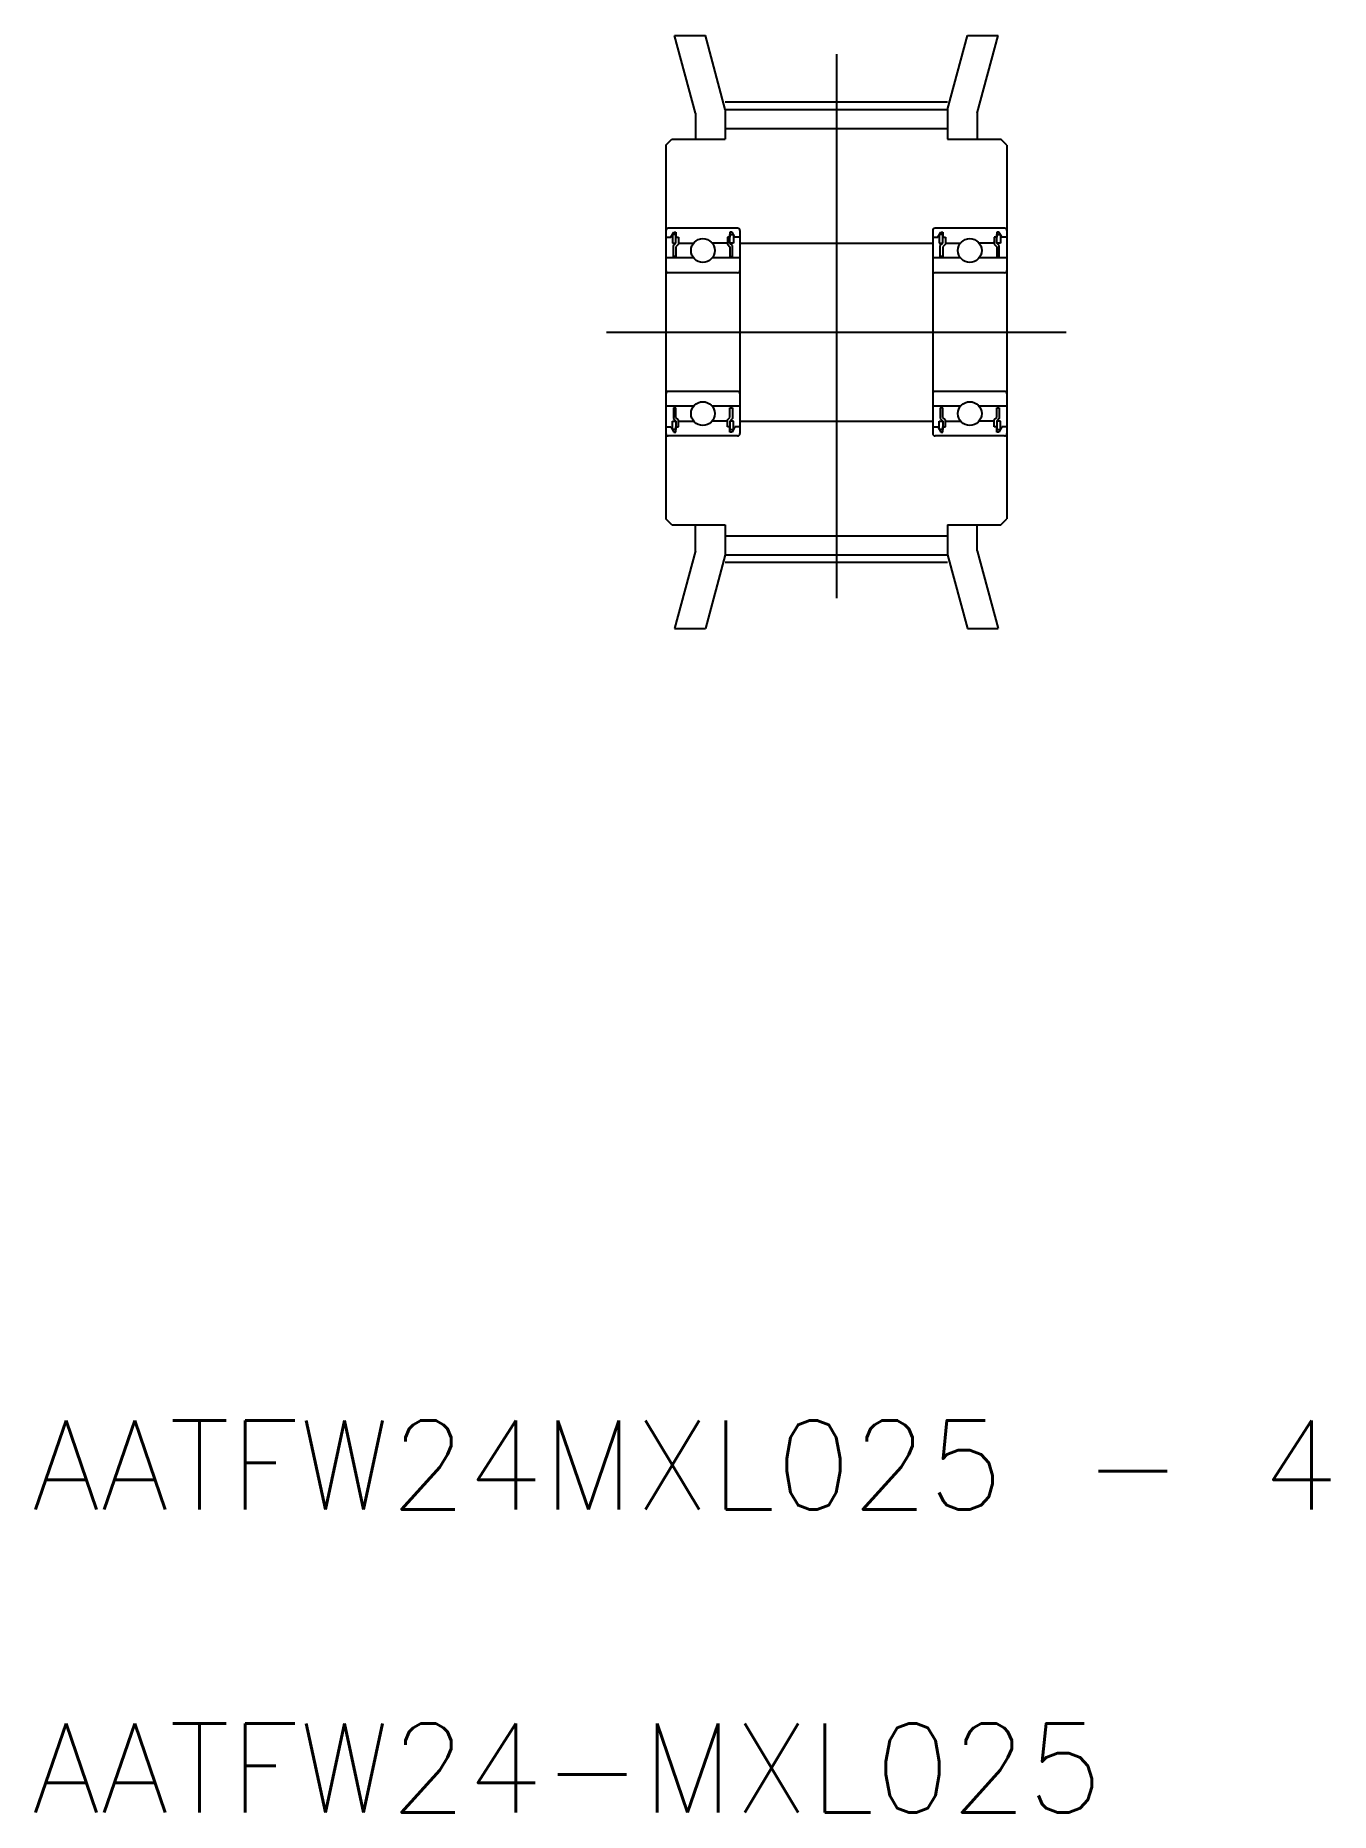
# Model space of a CAD drawing. Extents: x 22 to 65.6, y 0.3 to 60.2.
import ezdxf
from ezdxf.enums import TextEntityAlignment as Align

# ---------------------------------------------------------------- set-up
doc = ezdxf.new("R2010")
doc.units = 0
doc.linetypes.add('CENTER', pattern=[50.8, 31.75, -6.35, 6.35, -6.35])
doc.layers.get('0').update_dxf_attribs({"linetype": 'CONTINUOUS'})
doc.layers.add('CENTER', color=1, linetype='CONTINUOUS')
doc.styles.get("Standard").update_dxf_attribs({"font": 'txt.shx', "bigfont": 'bigfont.shx'})

msp = doc.modelspace()

# ---------------------------------------------------------------- linework, layer by layer
at = {"color": 7, "linetype": 'CONTINUOUS'}
for p, q in [((44.233, 57.615), (43.53, 60.237)), ((43.53, 60.237), (44.566, 60.237)), ((45.233, 57.747), (44.566, 60.237)), ((52.733, 57.747), (53.4, 60.237)), ((53.4, 60.237), (54.435, 60.237)), ((53.733, 57.615), (54.435, 60.237)), ((44.233, 57.615), (44.233, 56.737)), ((45.233, 57.747), (52.733, 57.747)), ((45.233, 57.747), (45.233, 56.737)), ((52.733, 57.747), (52.733, 56.737)), ((53.733, 57.615), (53.733, 56.737)), ((45.233, 57.107), (52.733, 57.107)), ((43.233, 56.537), (43.433, 56.737)), ((43.233, 56.537), (43.233, 43.937)), ((43.433, 56.737), (45.233, 56.737)), ((52.733, 56.737), (54.533, 56.737)), ((54.733, 56.537), (54.533, 56.737)), ((54.733, 56.537), (54.733, 43.937)), ((43.233, 53.657), (43.233, 46.817)), ((43.233, 53.437), (43.403, 53.437)), ((45.653, 53.737), (43.313, 53.737)), ((43.403, 53.437), (43.501, 53.607)), ((43.452, 53.522), (43.452, 53.237)), ((43.573, 53.522), (43.452, 53.522)), ((43.501, 53.607), (43.573, 53.607)), ((43.573, 53.607), (43.573, 53.437)), ((43.573, 53.237), (43.573, 53.522)), ((43.573, 53.437), (43.658, 53.437)), ((43.658, 53.437), (43.658, 53.202)), ((45.308, 53.437), (45.308, 53.202)), ((45.393, 53.437), (45.308, 53.437)), ((45.465, 53.607), (45.393, 53.607)), ((45.393, 53.607), (45.393, 53.437)), ((45.393, 53.522), (45.514, 53.522)), ((45.393, 53.237), (45.393, 53.522)), ((45.563, 53.437), (45.465, 53.607)), ((45.514, 53.522), (45.514, 53.237)), ((45.733, 53.437), (45.563, 53.437)), ((45.72, 53.701), (45.72, 53.701)), ((45.733, 53.657), (45.733, 46.817)), ((52.233, 53.657), (52.233, 46.817)), ((52.233, 53.437), (52.403, 53.437)), ((54.653, 53.737), (52.313, 53.737)), ((52.403, 53.437), (52.501, 53.607)), ((52.573, 53.522), (52.452, 53.522)), ((52.452, 53.522), (52.452, 53.237)), ((52.501, 53.607), (52.573, 53.607)), ((52.573, 53.607), (52.573, 53.437)), ((52.573, 53.237), (52.573, 53.522)), ((52.573, 53.437), (52.658, 53.437)), ((52.658, 53.437), (52.658, 53.202)), ((54.393, 53.437), (54.308, 53.437)), ((54.308, 53.437), (54.308, 53.202)), ((54.393, 53.607), (54.393, 53.437)), ((54.465, 53.607), (54.393, 53.607)), ((54.393, 53.237), (54.393, 53.522)), ((54.393, 53.522), (54.514, 53.522)), ((54.563, 53.437), (54.465, 53.607)), ((54.514, 53.522), (54.514, 53.237)), ((54.733, 53.437), (54.563, 53.437)), ((54.72, 53.701), (54.72, 53.701)), ((54.733, 53.657), (54.733, 46.817)), ((44.171, 52.737), (43.233, 52.737)), ((43.452, 53.237), (43.573, 53.237)), ((43.488, 53.152), (43.573, 53.237)), ((43.488, 52.787), (43.488, 53.152)), ((43.573, 52.787), (43.488, 52.787)), ((43.658, 53.202), (43.573, 53.117)), ((43.573, 53.117), (43.573, 52.787)), ((43.658, 53.267), (43.688, 53.237)), ((43.688, 53.237), (44.171, 53.237)), ((45.278, 53.237), (44.795, 53.237)), ((45.733, 52.737), (44.795, 52.737)), ((45.308, 53.267), (45.278, 53.237)), ((45.308, 53.202), (45.393, 53.117)), ((45.478, 53.152), (45.393, 53.237)), ((45.514, 53.237), (45.393, 53.237)), ((45.393, 53.117), (45.393, 52.787)), ((45.393, 52.787), (45.478, 52.787)), ((45.478, 52.787), (45.478, 53.152)), ((45.733, 53.237), (52.233, 53.237)), ((53.171, 52.737), (52.233, 52.737)), ((52.452, 53.237), (52.573, 53.237)), ((52.488, 53.152), (52.573, 53.237)), ((52.488, 52.787), (52.488, 53.152)), ((52.573, 52.787), (52.488, 52.787)), ((52.658, 53.202), (52.573, 53.117)), ((52.573, 53.117), (52.573, 52.787)), ((52.658, 53.267), (52.688, 53.237)), ((52.688, 53.237), (53.171, 53.237)), ((54.278, 53.237), (53.795, 53.237)), ((54.733, 52.737), (53.795, 52.737)), ((54.308, 53.267), (54.278, 53.237)), ((54.308, 53.202), (54.393, 53.117)), ((54.514, 53.237), (54.393, 53.237)), ((54.478, 53.152), (54.393, 53.237)), ((54.393, 53.117), (54.393, 52.787)), ((54.393, 52.787), (54.478, 52.787)), ((54.478, 52.787), (54.478, 53.152)), ((45.653, 52.237), (43.313, 52.237)), ((54.653, 52.237), (52.313, 52.237)), ((45.733, 51.947), (45.733, 51.947)), ((54.733, 51.947), (54.733, 51.947)), ((45.733, 50.237), (45.733, 50.237)), ((54.733, 50.237), (54.733, 50.237)), ((45.653, 48.237), (43.313, 48.237)), ((54.653, 48.237), (52.313, 48.237)), ((44.171, 47.737), (43.233, 47.737)), ((43.573, 47.687), (43.488, 47.687)), ((43.488, 47.687), (43.488, 47.322)), ((43.573, 47.357), (43.573, 47.687)), ((43.658, 47.272), (43.573, 47.357)), ((45.733, 47.737), (44.795, 47.737)), ((45.308, 47.272), (45.393, 47.357)), ((45.393, 47.687), (45.478, 47.687)), ((45.393, 47.357), (45.393, 47.687)), ((45.478, 47.687), (45.478, 47.322)), ((53.171, 47.737), (52.233, 47.737)), ((52.488, 47.687), (52.488, 47.322)), ((52.573, 47.687), (52.488, 47.687)), ((52.573, 47.357), (52.573, 47.687)), ((52.658, 47.272), (52.573, 47.357)), ((54.733, 47.737), (53.795, 47.737)), ((54.308, 47.272), (54.393, 47.357)), ((54.393, 47.357), (54.393, 47.687)), ((54.393, 47.687), (54.478, 47.687)), ((54.478, 47.687), (54.478, 47.322)), ((43.233, 47.037), (43.403, 47.037)), ((43.403, 47.037), (43.501, 46.867)), ((43.452, 46.952), (43.452, 47.237)), ((43.452, 47.237), (43.573, 47.237)), ((43.573, 46.952), (43.452, 46.952)), ((43.488, 47.322), (43.573, 47.237)), ((43.501, 46.867), (43.573, 46.867)), ((43.573, 47.237), (43.573, 46.952)), ((43.573, 47.037), (43.658, 47.037)), ((43.573, 46.867), (43.573, 47.037)), ((43.658, 47.037), (43.658, 47.272)), ((43.658, 47.207), (43.688, 47.237)), ((43.688, 47.237), (44.171, 47.237)), ((45.278, 47.237), (44.795, 47.237)), ((45.308, 47.207), (45.278, 47.237)), ((45.308, 47.037), (45.308, 47.272)), ((45.393, 47.037), (45.308, 47.037)), ((45.478, 47.322), (45.393, 47.237)), ((45.393, 47.237), (45.393, 46.952)), ((45.514, 47.237), (45.393, 47.237)), ((45.393, 46.867), (45.393, 47.037)), ((45.393, 46.952), (45.514, 46.952)), ((45.465, 46.867), (45.393, 46.867)), ((45.563, 47.037), (45.465, 46.867)), ((45.514, 46.952), (45.514, 47.237)), ((45.733, 47.037), (45.563, 47.037)), ((45.733, 47.237), (52.233, 47.237)), ((52.233, 47.037), (52.403, 47.037)), ((52.403, 47.037), (52.501, 46.867)), ((52.452, 47.237), (52.573, 47.237)), ((52.452, 46.952), (52.452, 47.237)), ((52.573, 46.952), (52.452, 46.952)), ((52.488, 47.322), (52.573, 47.237)), ((52.501, 46.867), (52.573, 46.867)), ((52.573, 47.237), (52.573, 46.952)), ((52.573, 46.867), (52.573, 47.037)), ((52.573, 47.037), (52.658, 47.037)), ((52.658, 47.037), (52.658, 47.272)), ((52.658, 47.207), (52.688, 47.237)), ((52.688, 47.237), (53.171, 47.237)), ((54.278, 47.237), (53.795, 47.237)), ((54.308, 47.207), (54.278, 47.237)), ((54.308, 47.037), (54.308, 47.272)), ((54.393, 47.037), (54.308, 47.037)), ((54.478, 47.322), (54.393, 47.237)), ((54.514, 47.237), (54.393, 47.237)), ((54.393, 47.237), (54.393, 46.952)), ((54.393, 46.867), (54.393, 47.037)), ((54.393, 46.952), (54.514, 46.952)), ((54.465, 46.867), (54.393, 46.867)), ((54.563, 47.037), (54.465, 46.867)), ((54.514, 46.952), (54.514, 47.237)), ((54.733, 47.037), (54.563, 47.037)), ((45.653, 46.737), (43.313, 46.737)), ((54.653, 46.737), (52.313, 46.737)), ((43.433, 43.737), (43.233, 43.937)), ((54.533, 43.737), (54.733, 43.937)), ((43.433, 43.737), (45.233, 43.737)), ((44.233, 42.858), (44.233, 43.737)), ((45.233, 43.737), (45.233, 42.727)), ((45.233, 43.367), (52.733, 43.367)), ((52.733, 43.737), (52.733, 42.727)), ((52.733, 43.737), (54.533, 43.737)), ((53.733, 42.858), (53.733, 43.737)), ((44.233, 42.858), (43.53, 40.237)), ((45.233, 42.727), (44.566, 40.237)), ((45.233, 42.727), (52.733, 42.727)), ((52.733, 42.727), (53.4, 40.237)), ((53.733, 42.858), (54.435, 40.237)), ((43.53, 40.237), (44.566, 40.237)), ((53.4, 40.237), (54.435, 40.237))]:
    msp.add_line(p, q, dxfattribs=at)
for centre in [(44.483, 52.987), (53.483, 52.987), (44.483, 47.487), (53.483, 47.487)]:
    msp.add_circle(centre, 0.4, dxfattribs=at)
for centre, start, end in [((43.313, 53.657), 90, 180), ((45.653, 53.657), 0, 90), ((52.313, 53.657), 90, 180), ((54.653, 53.657), 0, 90), ((43.313, 52.317), 180, 270), ((45.653, 52.317), 270, 0), ((52.313, 52.317), 180, 270), ((54.653, 52.317), 270, 0), ((43.313, 48.157), 90, 180), ((45.653, 48.157), 0, 90), ((52.313, 48.157), 90, 180), ((54.653, 48.157), 0, 90), ((43.313, 46.817), 180, 270), ((45.653, 46.817), 270, 0), ((52.313, 46.817), 180, 270), ((54.653, 46.817), 270, 0)]:
    msp.add_arc(centre, 0.08, start, end, dxfattribs=at)
at = {"layer": 'CENTER', "color": 1, "linetype": 'CENTER'}
for p, q in [((48.983, 59.612), (48.983, 41.264)), ((45.233, 57.997), (52.733, 57.997)), ((41.233, 50.237), (56.733, 50.237)), ((45.233, 42.477), (52.733, 42.477))]:
    msp.add_line(p, q, dxfattribs=at)

# ---------------------------------------------------------------- texts
at = {"color": 7, "linetype": 'CONTINUOUS'}
for s, p in [('AATFW24MXL025 - 4', (21.852, 9.634)), ('AATFW24-MXL025', (21.852, -0.586))]:
    msp.add_text(s, height=3, dxfattribs=at).set_placement(p, align=Align.BOTTOM_LEFT)

doc.saveas('drawing.dxf')
